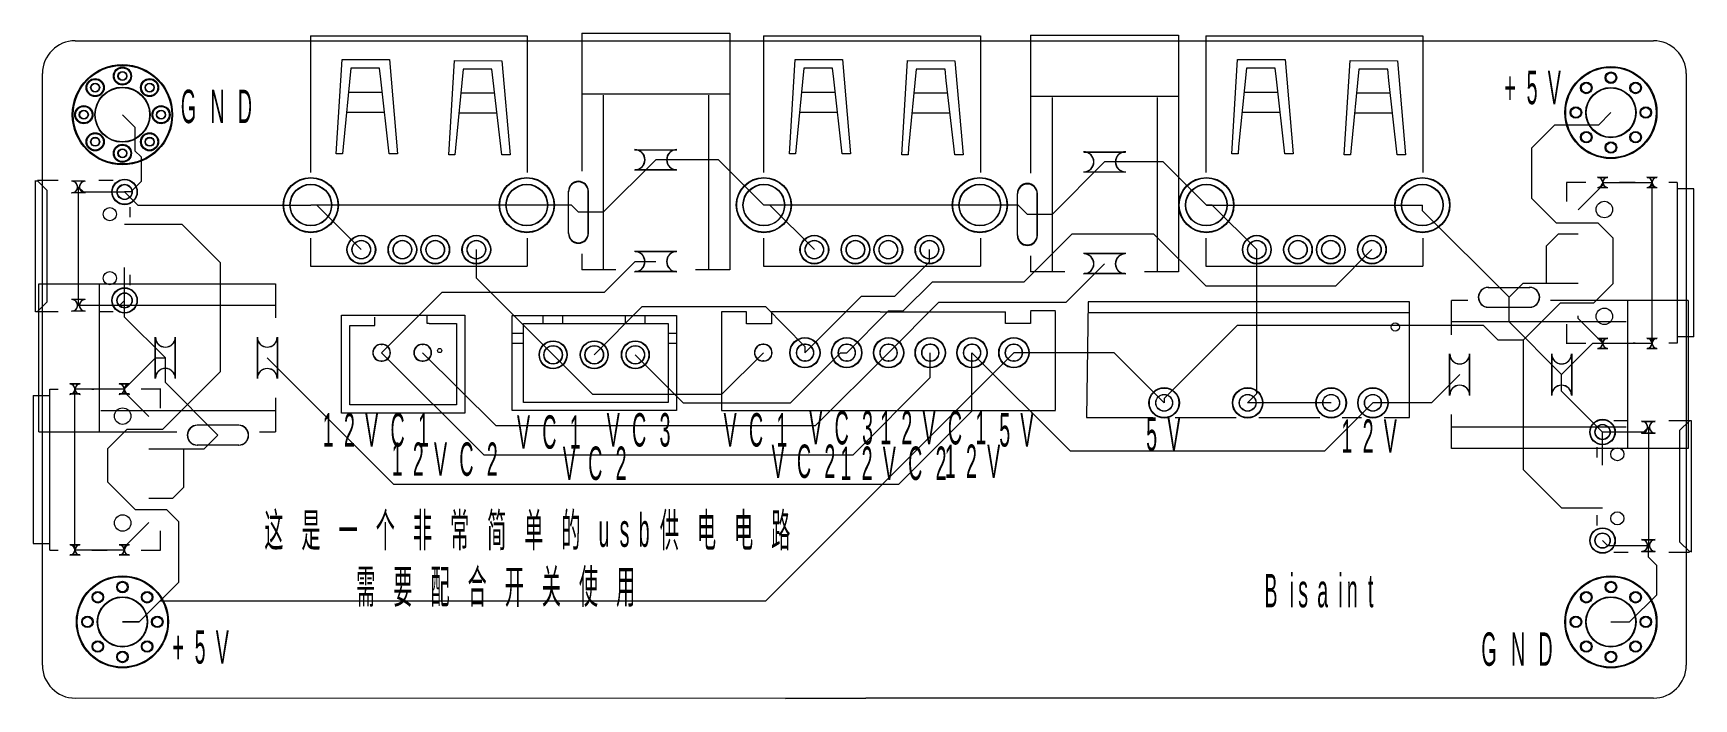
# Model space of a CAD drawing. Header units: millimetres. Extents: x -62 to 39, y 28 to 68.
import ezdxf

# ---------------------------------------------------------------- set-up
doc = ezdxf.new("R2010")
doc.units = ezdxf.units.MM
doc.header["$MEASUREMENT"] = 0
for name, color, linetype, lineweight, true_color in [('BoardOutLine', 6, 'Continuous', 5, 0xff00ff), ('BottomLayer', 5, 'Continuous', 5, 0x0000ff), ('BottomSolderMaskLayer', 7, 'Continuous', 5, 0xffa0ff), ('Multi-Layer', 7, 'Continuous', 5, 0xa0a0a0), ('TopLayer', 1, 'Continuous', 5, 0xff0000), ('TopSilkLayer', 7, 'Continuous', 5, 0xa06000), ('TopSolderMaskLayer', 7, 'Continuous', 5, 0xffa0a0)]:
    doc.layers.add(name, color=color, linetype=linetype, lineweight=lineweight, true_color=true_color)
doc.layers.add('Document', color=7, linetype='Continuous', lineweight=5)

msp = doc.modelspace()

# ---------------------------------------------------------------- linework, layer by layer
at = {"layer": 'BoardOutLine', "color": 6, "linetype": 'Continuous', "lineweight": 5, "true_color": 0xff00ff}
for p, q in [((-59, 68), (37, 68)), ((-61, 30), (-61, 66)), ((39, 66), (39, 30)), ((-59.14, 28.01), (-15.75, 28)), ((-15.75, 28), (-15.79, 27.96)), ((-15.75, 28), (-10.9, 28)), ((37, 28), (-10.9, 28))]:
    msp.add_line(p, q, dxfattribs=at)
for centre, start, end in [((-59, 66), 90, 180), ((37, 66), 0, 90), ((-59, 30), 180, 270), ((37, 30), 270, 0)]:
    msp.add_arc(centre, 2, start, end, dxfattribs=at)
at = {"layer": 'BottomLayer', "color": 5, "linetype": 'Continuous', "lineweight": 5, "true_color": 0x0000ff}
for p, q in [((-34.6, 53.56), (-34.6, 55.29)), ((12.88, 46.54), (12.88, 55.29)), ((-29.93, 48.89), (-34.6, 53.56)), ((28.22, 50.89), (28.22, 52.39)), ((31.42, 47.69), (28.22, 50.89)), ((-53.52, 47.2), (-53.52, 48.71)), ((-24.93, 48.89), (-22.01, 45.97)), ((-1.9, 49.02), (-17.02, 33.91)), ((-15.49, 45.97), (-12.45, 49.02)), ((-12.45, 49.02), (-12.07, 49.02)), ((-50.32, 44), (-53.52, 47.2)), ((12.32, 45.97), (12.88, 46.54)), ((-22.01, 45.97), (-15.49, 45.97)), ((-53.85, 33.91), (-55.12, 32.64)), ((-17.02, 33.91), (-53.85, 33.91)), ((-55.12, 32.64), (-56.13, 32.64))]:
    msp.add_line(p, q, dxfattribs=at)
at = {"layer": 'BottomSolderMaskLayer', "color": 6, "linetype": 'Continuous', "lineweight": 5, "true_color": 0xff00ff}
for p, q in [((-24.97, 61.37), (-22.4, 61.37)), ((2.34, 61.25), (4.9, 61.25)), ((-24.97, 60.14), (-22.4, 60.14)), ((2.34, 60.02), (4.9, 60.02)), ((33.61, 59.69), (34.24, 59.69)), ((36.61, 59.69), (37.24, 59.69)), ((-58.39, 59.46), (-59.22, 59.46)), ((-58.39, 58.74), (-59.22, 58.74)), ((-28.99, 56.28), (-28.99, 58.84)), ((-27.78, 56.28), (-27.78, 58.84)), ((-1.69, 56.15), (-1.69, 58.71)), ((-0.47, 56.15), (-0.47, 58.71)), ((33.61, 59.06), (34.24, 59.06)), ((36.61, 59.06), (37.24, 59.06)), ((-22.4, 55.17), (-24.97, 55.17)), ((4.9, 55.05), (2.34, 55.05)), ((-22.4, 53.94), (-24.97, 53.94)), ((4.9, 53.82), (2.34, 53.82)), ((26.96, 52.99), (29.48, 52.99)), ((-58.39, 52.26), (-59.22, 52.26)), ((-58.39, 51.54), (-59.22, 51.54)), ((26.96, 51.78), (29.48, 51.78)), ((-54.13, 47.44), (-54.13, 49.97)), ((-52.9, 47.44), (-52.9, 49.97)), ((-47.93, 49.97), (-47.93, 47.44)), ((-46.7, 49.97), (-46.7, 47.44)), ((-40.39, 49.54), (-40.34, 49.54)), ((-37.89, 49.54), (-37.84, 49.54)), ((-17.12, 49.54), (-17.17, 49.54)), ((-14.58, 49.54), (-14.63, 49.54)), ((-12.04, 49.54), (-12.09, 49.54)), ((-9.5, 49.54), (-9.55, 49.54)), ((-6.96, 49.54), (-7.01, 49.54)), ((-4.42, 49.54), (-4.47, 49.54)), ((-1.88, 49.54), (-1.93, 49.54)), ((33.61, 49.9), (34.24, 49.9)), ((36.61, 49.9), (37.24, 49.9)), ((-40.39, 48.51), (-40.34, 48.51)), ((-37.89, 48.51), (-37.84, 48.51)), ((-17.12, 48.51), (-17.17, 48.51)), ((-14.58, 48.51), (-14.63, 48.51)), ((-12.04, 48.51), (-12.09, 48.51)), ((-9.5, 48.51), (-9.55, 48.51)), ((-6.96, 48.51), (-7.01, 48.51)), ((-4.42, 48.51), (-4.47, 48.51)), ((-1.88, 48.51), (-1.93, 48.51)), ((24.61, 46.42), (24.61, 48.95)), ((25.84, 46.42), (25.84, 48.95)), ((30.81, 48.95), (30.81, 46.42)), ((32.04, 48.95), (32.04, 46.42)), ((33.61, 49.27), (34.24, 49.27)), ((36.61, 49.27), (37.24, 49.27)), ((-58.7, 47.12), (-59.33, 47.12)), ((-58.7, 46.49), (-59.33, 46.49)), ((-55.7, 47.12), (-56.33, 47.12)), ((-55.7, 46.49), (-56.33, 46.49)), ((-49.06, 44.61), (-51.58, 44.61)), ((36.29, 44.86), (37.12, 44.86)), ((36.29, 44.13), (37.12, 44.13)), ((-49.06, 43.4), (-51.58, 43.4)), ((36.29, 37.66), (37.12, 37.66)), ((-58.7, 37.33), (-59.33, 37.33)), ((-58.7, 36.7), (-59.33, 36.7)), ((-55.7, 37.33), (-56.33, 37.33)), ((-55.7, 36.7), (-56.33, 36.7)), ((36.29, 36.93), (37.12, 36.93))]:
    msp.add_line(p, q, dxfattribs=at)
for centre, radius in [((-56.13, 63.5), 3.05), ((-57.79, 65.15), 0.551), ((-56.13, 65.85), 0.551), ((-56.13, 65.85), 0.275), ((-54.48, 65.15), 0.551), ((34.42, 63.63), 2.8), ((34.42, 65.75), 0.351), ((34.42, 65.75), 0.351), ((-57.79, 65.15), 0.275), ((-56.13, 63.5), 1.68), ((-54.48, 65.15), 0.275), ((32.92, 65.13), 0.351), ((32.92, 65.13), 0.351), ((34.42, 63.63), 1.53), ((35.92, 65.13), 0.351), ((35.92, 65.13), 0.351), ((-58.48, 63.5), 0.551), ((-58.48, 63.5), 0.275), ((-53.78, 63.5), 0.551), ((-53.78, 63.5), 0.275), ((32.29, 63.63), 0.351), ((32.29, 63.63), 0.351), ((36.54, 63.63), 0.351), ((36.54, 63.63), 0.351), ((-57.79, 61.85), 0.551), ((-57.79, 61.85), 0.275), ((-56.13, 61.15), 0.551), ((-54.48, 61.85), 0.551), ((-54.48, 61.85), 0.275), ((32.92, 62.13), 0.351), ((32.92, 62.13), 0.351), ((34.42, 61.5), 0.351), ((34.42, 61.5), 0.351), ((35.92, 62.13), 0.351), ((35.92, 62.13), 0.351), ((-56.13, 61.15), 0.275), ((-44.67, 58), 1.68), ((-31.53, 58), 1.68), ((-17.11, 58), 1.68), ((-3.97, 58), 1.68), ((9.81, 58), 1.68), ((22.95, 58), 1.68), ((-56, 58.8), 0.775), ((-56, 58.8), 0.465), ((-44.67, 58), 1.27), ((-31.53, 58), 1.27), ((-17.11, 58), 1.27), ((-3.97, 58), 1.27), ((9.81, 58), 1.27), ((22.95, 58), 1.27), ((-41.6, 55.29), 0.875), ((-41.6, 55.29), 0.566), ((-39.1, 55.29), 0.875), ((-39.1, 55.29), 0.566), ((-37.1, 55.29), 0.875), ((-37.1, 55.29), 0.566), ((-34.6, 55.29), 0.875), ((-34.6, 55.29), 0.566), ((-14.04, 55.29), 0.875), ((-14.04, 55.29), 0.566), ((-11.54, 55.29), 0.875), ((-11.54, 55.29), 0.566), ((-9.54, 55.29), 0.875), ((-9.54, 55.29), 0.566), ((-7.04, 55.29), 0.875), ((-7.04, 55.29), 0.566), ((12.88, 55.29), 0.875), ((12.88, 55.29), 0.566), ((15.38, 55.29), 0.875), ((15.38, 55.29), 0.566), ((17.38, 55.29), 0.875), ((17.38, 55.29), 0.566), ((19.88, 55.29), 0.875), ((19.88, 55.29), 0.566), ((-56, 52.2), 0.775), ((-56, 52.2), 0.465), ((-29.93, 48.89), 0.85), ((-27.43, 48.89), 0.85), ((-24.93, 48.89), 0.85), ((-14.61, 49.02), 0.925), ((-12.07, 49.02), 0.925), ((-9.52, 49.02), 0.925), ((-6.99, 49.02), 0.925), ((-4.45, 49.02), 0.925), ((-1.9, 49.02), 0.925), ((-29.93, 48.89), 0.567), ((-27.43, 48.89), 0.567), ((-24.93, 48.89), 0.567), ((7.24, 45.97), 0.925), ((7.24, 45.97), 0.514), ((12.32, 45.97), 0.925), ((12.32, 45.97), 0.514), ((17.4, 45.97), 0.925), ((17.4, 45.97), 0.514), ((19.94, 45.97), 0.925), ((19.94, 45.97), 0.514), ((33.91, 44.19), 0.775), ((33.91, 44.19), 0.465), ((33.91, 37.59), 0.775), ((33.91, 37.59), 0.465), ((-56.13, 32.64), 2.8), ((34.42, 32.64), 2.8), ((-57.63, 34.14), 0.351), ((-57.63, 34.14), 0.351), ((-56.13, 34.76), 0.351), ((-56.13, 34.76), 0.351), ((-54.63, 34.14), 0.351), ((-54.63, 34.14), 0.351), ((32.92, 34.14), 0.351), ((32.92, 34.14), 0.351), ((34.42, 34.76), 0.351), ((34.42, 34.76), 0.351), ((35.92, 34.14), 0.351), ((35.92, 34.14), 0.351), ((-56.13, 32.64), 1.53), ((34.42, 32.64), 1.53), ((-58.26, 32.64), 0.351), ((-58.26, 32.64), 0.351), ((-54.01, 32.64), 0.351), ((-54.01, 32.64), 0.351), ((32.29, 32.64), 0.351), ((32.29, 32.64), 0.351), ((36.54, 32.64), 0.351), ((36.54, 32.64), 0.351), ((-57.63, 31.14), 0.351), ((-57.63, 31.14), 0.351), ((-54.63, 31.14), 0.351), ((-54.63, 31.14), 0.351), ((32.92, 31.14), 0.351), ((32.92, 31.14), 0.351), ((35.92, 31.14), 0.351), ((35.92, 31.14), 0.351), ((-56.13, 30.51), 0.351), ((-56.13, 30.51), 0.351), ((34.42, 30.51), 0.351), ((34.42, 30.51), 0.351)]:
    msp.add_circle(centre, radius, dxfattribs=at)
for centre, radius, start, end in [((-24.97, 60.76), 0.615, 270, 90), ((-22.4, 60.76), 0.615, 90, 270), ((2.34, 60.63), 0.615, 270, 90), ((4.9, 60.63), 0.615, 90, 270), ((33.61, 59.38), 0.315, 270, 90), ((34.24, 59.38), 0.315, 90, 270), ((36.61, 59.38), 0.315, 270, 90), ((37.24, 59.38), 0.315, 90, 270), ((-59.22, 59.1), 0.364, 270, 90), ((-58.39, 59.1), 0.364, 90, 270), ((-28.39, 58.84), 0.607, 0, 180), ((-1.08, 58.71), 0.607, 0, 180), ((-28.39, 56.28), 0.607, 180, 0), ((-1.08, 56.15), 0.607, 180, 0), ((-24.97, 54.56), 0.615, 270, 90), ((-22.4, 54.56), 0.615, 90, 270), ((2.34, 54.43), 0.615, 270, 90), ((4.9, 54.43), 0.615, 90, 270), ((26.96, 52.39), 0.607, 90, 270), ((29.48, 52.39), 0.607, 270, 90), ((-59.22, 51.9), 0.364, 270, 90), ((-58.39, 51.9), 0.364, 90, 270), ((-53.52, 49.97), 0.615, 180, 0), ((-47.32, 49.97), 0.615, 180, 0), ((-40.39, 49.02), 0.516, 90, 270), ((-40.34, 49.02), 0.516, 270, 90), ((-37.89, 49.02), 0.516, 90, 270), ((-37.84, 49.02), 0.516, 270, 90), ((-17.17, 49.02), 0.514, 90, 270), ((-17.12, 49.02), 0.514, 270, 90), ((-14.63, 49.02), 0.514, 90, 270), ((-14.58, 49.02), 0.514, 270, 90), ((-12.09, 49.02), 0.514, 90, 270), ((-12.04, 49.02), 0.514, 270, 90), ((-9.55, 49.02), 0.514, 90, 270), ((-9.5, 49.02), 0.514, 270, 90), ((-7.01, 49.02), 0.514, 90, 270), ((-6.96, 49.02), 0.514, 270, 90), ((-4.47, 49.02), 0.514, 90, 270), ((-4.42, 49.02), 0.514, 270, 90), ((-1.93, 49.02), 0.514, 90, 270), ((-1.88, 49.02), 0.514, 270, 90), ((33.61, 49.59), 0.315, 270, 90), ((34.24, 49.59), 0.315, 90, 270), ((36.61, 49.59), 0.315, 270, 90), ((37.24, 49.59), 0.315, 90, 270), ((25.22, 48.95), 0.615, 180, 0), ((31.42, 48.95), 0.615, 180, 0), ((-53.52, 47.44), 0.615, 0, 180), ((-47.32, 47.44), 0.615, 0, 180), ((-59.33, 46.8), 0.315, 270, 90), ((-58.7, 46.8), 0.315, 90, 270), ((-56.33, 46.8), 0.315, 270, 90), ((-55.7, 46.8), 0.315, 90, 270), ((25.22, 46.42), 0.615, 0, 180), ((31.42, 46.42), 0.615, 0, 180), ((-51.58, 44), 0.607, 90, 270), ((-49.06, 44), 0.607, 270, 90), ((36.29, 44.49), 0.364, 270, 90), ((37.12, 44.49), 0.364, 90, 270), ((36.29, 37.29), 0.364, 270, 90), ((37.12, 37.29), 0.364, 90, 270), ((-59.33, 37.01), 0.315, 270, 90), ((-58.7, 37.01), 0.315, 90, 270), ((-56.33, 37.01), 0.315, 270, 90), ((-55.7, 37.01), 0.315, 90, 270)]:
    msp.add_arc(centre, radius, start, end, dxfattribs=at)
at = {"layer": 'Document', "color": 7, "linetype": 'Continuous', "lineweight": 5}
for centre, radius in [((21.3, 50.58), 0.25), ((-36.83, 49.15), 0.127)]:
    msp.add_circle(centre, radius, dxfattribs=at)
at = {"layer": 'Multi-Layer', "color": 253, "linetype": 'Continuous', "lineweight": 5, "true_color": 0xa0a0a0}
for p, q in [((-24.93, 61.36), (-22.43, 61.36)), ((2.37, 61.23), (4.87, 61.23)), ((-24.93, 60.16), (-22.43, 60.16)), ((2.37, 60.03), (4.87, 60.03)), ((33.62, 59.68), (34.22, 59.68)), ((36.62, 59.68), (37.22, 59.68)), ((-58.4, 59.45), (-59.2, 59.45)), ((-58.4, 58.75), (-59.2, 58.75)), ((-28.99, 56.31), (-28.99, 58.81)), ((-27.79, 56.31), (-27.79, 58.81)), ((-1.68, 56.18), (-1.68, 58.68)), ((-0.48, 56.18), (-0.48, 58.68)), ((33.62, 59.08), (34.22, 59.08)), ((36.62, 59.08), (37.22, 59.08)), ((-22.43, 55.16), (-24.94, 55.16)), ((4.87, 55.03), (2.37, 55.03)), ((-22.43, 53.96), (-24.94, 53.96)), ((4.87, 53.83), (2.37, 53.83)), ((26.97, 52.99), (29.47, 52.99)), ((-58.4, 52.25), (-59.2, 52.25)), ((-58.4, 51.55), (-59.2, 51.55)), ((26.97, 51.79), (29.47, 51.79)), ((-54.12, 47.46), (-54.12, 49.96)), ((-52.92, 47.46), (-52.92, 49.96)), ((-47.92, 49.96), (-47.92, 47.45)), ((-46.72, 49.96), (-46.72, 47.45)), ((-40.39, 49.52), (-40.34, 49.52)), ((-37.89, 49.52), (-37.84, 49.52)), ((-17.12, 49.52), (-17.17, 49.52)), ((-14.58, 49.52), (-14.63, 49.52)), ((-12.04, 49.52), (-12.09, 49.52)), ((-9.5, 49.52), (-9.55, 49.52)), ((-6.96, 49.52), (-7.01, 49.52)), ((-4.42, 49.52), (-4.47, 49.52)), ((-1.88, 49.52), (-1.93, 49.52)), ((33.62, 49.89), (34.22, 49.89)), ((36.62, 49.89), (37.22, 49.89)), ((-40.39, 48.52), (-40.34, 48.52)), ((-37.89, 48.52), (-37.84, 48.52)), ((-17.12, 48.52), (-17.17, 48.52)), ((-14.58, 48.52), (-14.63, 48.52)), ((-12.04, 48.52), (-12.09, 48.52)), ((-9.5, 48.52), (-9.55, 48.52)), ((-6.96, 48.52), (-7.01, 48.52)), ((-4.42, 48.52), (-4.47, 48.52)), ((-1.88, 48.52), (-1.93, 48.52)), ((24.62, 46.44), (24.62, 48.94)), ((25.82, 46.44), (25.82, 48.94)), ((30.82, 48.94), (30.82, 46.44)), ((32.02, 48.94), (32.02, 46.44)), ((33.62, 49.29), (34.22, 49.29)), ((36.62, 49.29), (37.22, 49.29)), ((-58.72, 47.11), (-59.32, 47.11)), ((-58.72, 46.51), (-59.32, 46.51)), ((-55.72, 47.11), (-56.32, 47.11)), ((-55.72, 46.51), (-56.32, 46.51)), ((-49.07, 44.6), (-51.57, 44.6)), ((36.31, 44.84), (37.11, 44.84)), ((36.31, 44.14), (37.11, 44.14)), ((-49.07, 43.4), (-51.57, 43.4)), ((36.31, 37.64), (37.11, 37.64)), ((-58.72, 37.31), (-59.32, 37.31)), ((-58.72, 36.71), (-59.32, 36.71)), ((-55.72, 37.31), (-56.32, 37.31)), ((-55.72, 36.71), (-56.32, 36.71)), ((36.31, 36.94), (37.11, 36.94))]:
    msp.add_line(p, q, dxfattribs=at)
for centre, radius in [((-56.13, 63.5), 3), ((-56.13, 65.85), 0.5), ((-56.13, 65.85), 0.25), ((34.42, 63.63), 2.75), ((34.42, 65.75), 0.3), ((34.42, 65.75), 0.3), ((-57.79, 65.15), 0.5), ((-57.79, 65.15), 0.25), ((-56.13, 63.5), 1.65), ((-54.48, 65.15), 0.5), ((-54.48, 65.15), 0.25), ((32.92, 65.13), 0.3), ((32.92, 65.13), 0.3), ((34.42, 63.63), 1.5), ((35.92, 65.13), 0.3), ((35.92, 65.13), 0.3), ((-58.48, 63.5), 0.5), ((-58.48, 63.5), 0.25), ((-53.78, 63.5), 0.5), ((-53.78, 63.5), 0.25), ((32.29, 63.63), 0.3), ((32.29, 63.63), 0.3), ((36.54, 63.63), 0.3), ((36.54, 63.63), 0.3), ((-57.79, 61.85), 0.5), ((-57.79, 61.85), 0.25), ((-56.13, 61.15), 0.5), ((-54.48, 61.85), 0.5), ((-54.48, 61.85), 0.25), ((32.92, 62.13), 0.3), ((32.92, 62.13), 0.3), ((34.42, 61.5), 0.3), ((34.42, 61.5), 0.3), ((35.92, 62.13), 0.3), ((35.92, 62.13), 0.3), ((-56.13, 61.15), 0.25), ((-44.67, 58), 1.65), ((-31.53, 58), 1.65), ((-17.11, 58), 1.65), ((-3.97, 58), 1.65), ((9.81, 58), 1.65), ((22.95, 58), 1.65), ((-56, 58.8), 0.75), ((-56, 58.8), 0.45), ((-44.67, 58), 1.25), ((-31.53, 58), 1.25), ((-17.11, 58), 1.25), ((-3.97, 58), 1.25), ((9.81, 58), 1.25), ((22.95, 58), 1.25), ((-56.9, 57.45), 0.4), ((34.02, 57.73), 0.5), ((-41.6, 55.29), 0.85), ((-41.6, 55.29), 0.55), ((-39.1, 55.29), 0.85), ((-39.1, 55.29), 0.55), ((-37.1, 55.29), 0.85), ((-37.1, 55.29), 0.55), ((-34.6, 55.29), 0.85), ((-34.6, 55.29), 0.55), ((-14.04, 55.29), 0.85), ((-14.04, 55.29), 0.55), ((-11.54, 55.29), 0.85), ((-11.54, 55.29), 0.55), ((-9.54, 55.29), 0.85), ((-9.54, 55.29), 0.55), ((-7.04, 55.29), 0.85), ((-7.04, 55.29), 0.55), ((12.88, 55.29), 0.85), ((12.88, 55.29), 0.55), ((15.38, 55.29), 0.85), ((15.38, 55.29), 0.55), ((17.38, 55.29), 0.85), ((17.38, 55.29), 0.55), ((19.88, 55.29), 0.85), ((19.88, 55.29), 0.55), ((-56.9, 53.55), 0.4), ((-56, 52.2), 0.75), ((-56, 52.2), 0.45), ((34.02, 51.23), 0.5), ((-29.93, 48.89), 0.825), ((-27.43, 48.89), 0.825), ((-24.93, 48.89), 0.825), ((-14.61, 49.02), 0.9), ((-12.07, 49.02), 0.9), ((-9.52, 49.02), 0.9), ((-6.99, 49.02), 0.9), ((-4.45, 49.02), 0.9), ((-1.9, 49.02), 0.9), ((-29.93, 48.89), 0.55), ((-27.43, 48.89), 0.55), ((-24.93, 48.89), 0.55), ((7.24, 45.97), 0.9), ((7.24, 45.97), 0.5), ((12.32, 45.97), 0.9), ((12.32, 45.97), 0.5), ((17.4, 45.97), 0.9), ((17.4, 45.97), 0.5), ((19.94, 45.97), 0.9), ((19.94, 45.97), 0.5), ((-56.12, 45.16), 0.5), ((33.91, 44.19), 0.75), ((33.91, 44.19), 0.45), ((34.81, 42.84), 0.4), ((-56.12, 38.66), 0.5), ((34.81, 38.94), 0.4), ((33.91, 37.59), 0.75), ((33.91, 37.59), 0.45), ((-56.13, 32.64), 2.75), ((34.42, 32.64), 2.75), ((-57.63, 34.14), 0.3), ((-57.63, 34.14), 0.3), ((-56.13, 34.76), 0.3), ((-56.13, 34.76), 0.3), ((-54.63, 34.14), 0.3), ((-54.63, 34.14), 0.3), ((32.92, 34.14), 0.3), ((32.92, 34.14), 0.3), ((34.42, 34.76), 0.3), ((34.42, 34.76), 0.3), ((35.92, 34.14), 0.3), ((35.92, 34.14), 0.3), ((-56.13, 32.64), 1.5), ((34.42, 32.64), 1.5), ((-58.26, 32.64), 0.3), ((-58.26, 32.64), 0.3), ((-54.01, 32.64), 0.3), ((-54.01, 32.64), 0.3), ((32.29, 32.64), 0.3), ((32.29, 32.64), 0.3), ((36.54, 32.64), 0.3), ((36.54, 32.64), 0.3), ((-57.63, 31.14), 0.3), ((-57.63, 31.14), 0.3), ((-54.63, 31.14), 0.3), ((-54.63, 31.14), 0.3), ((32.92, 31.14), 0.3), ((32.92, 31.14), 0.3), ((35.92, 31.14), 0.3), ((35.92, 31.14), 0.3), ((-56.13, 30.51), 0.3), ((-56.13, 30.51), 0.3), ((34.42, 30.51), 0.3), ((34.42, 30.51), 0.3)]:
    msp.add_circle(centre, radius, dxfattribs=at)
for centre, radius, start, end in [((-24.93, 60.76), 0.6, 270, 90), ((-22.43, 60.76), 0.6, 90, 270), ((2.37, 60.63), 0.6, 270, 90), ((4.87, 60.63), 0.6, 90, 270), ((33.62, 59.38), 0.3, 270, 90), ((34.22, 59.38), 0.3, 90, 270), ((36.62, 59.38), 0.3, 270, 90), ((37.22, 59.38), 0.3, 90, 270), ((-59.2, 59.1), 0.35, 270, 90), ((-58.4, 59.1), 0.35, 90, 270), ((-28.39, 58.81), 0.6, 0, 180), ((-1.08, 58.68), 0.6, 0, 180), ((-28.39, 56.31), 0.6, 180, 0), ((-1.08, 56.18), 0.6, 180, 0), ((-24.94, 54.56), 0.6, 270, 90), ((-22.43, 54.56), 0.6, 90, 270), ((2.37, 54.43), 0.6, 270, 90), ((4.87, 54.43), 0.6, 90, 270), ((26.97, 52.39), 0.6, 90, 270), ((29.47, 52.39), 0.6, 270, 90), ((-59.2, 51.9), 0.35, 270, 90), ((-58.4, 51.9), 0.35, 90, 270), ((-53.52, 49.96), 0.6, 180, 0), ((-47.32, 49.96), 0.6, 180, 0), ((-40.39, 49.02), 0.5, 90, 270), ((-40.34, 49.02), 0.5, 270, 90), ((-37.89, 49.02), 0.5, 90, 270), ((-37.84, 49.02), 0.5, 270, 90), ((-17.17, 49.02), 0.5, 90, 270), ((-17.12, 49.02), 0.5, 270, 90), ((-14.63, 49.02), 0.5, 90, 270), ((-14.58, 49.02), 0.5, 270, 90), ((-12.09, 49.02), 0.5, 90, 270), ((-12.04, 49.02), 0.5, 270, 90), ((-9.55, 49.02), 0.5, 90, 270), ((-9.5, 49.02), 0.5, 270, 90), ((-7.01, 49.02), 0.5, 90, 270), ((-6.96, 49.02), 0.5, 270, 90), ((-4.47, 49.02), 0.5, 90, 270), ((-4.42, 49.02), 0.5, 270, 90), ((-1.93, 49.02), 0.5, 90, 270), ((-1.88, 49.02), 0.5, 270, 90), ((33.62, 49.59), 0.3, 270, 90), ((34.22, 49.59), 0.3, 90, 270), ((36.62, 49.59), 0.3, 270, 90), ((37.22, 49.59), 0.3, 90, 270), ((25.22, 48.94), 0.6, 180, 0), ((31.42, 48.94), 0.6, 180, 0), ((-53.52, 47.46), 0.6, 0, 180), ((-47.32, 47.45), 0.6, 0, 180), ((-59.32, 46.8), 0.3, 270, 90), ((-58.72, 46.8), 0.3, 90, 270), ((-56.32, 46.8), 0.3, 270, 90), ((-55.72, 46.8), 0.3, 90, 270), ((25.22, 46.44), 0.6, 0, 180), ((31.42, 46.44), 0.6, 0, 180), ((-51.57, 44), 0.6, 90, 270), ((-49.07, 44), 0.6, 270, 90), ((36.31, 44.49), 0.35, 270, 90), ((37.11, 44.49), 0.35, 90, 270), ((36.31, 37.29), 0.35, 270, 90), ((37.11, 37.29), 0.35, 90, 270), ((-59.32, 37.01), 0.3, 270, 90), ((-58.72, 37.01), 0.3, 90, 270), ((-56.32, 37.01), 0.3, 270, 90), ((-55.72, 37.01), 0.3, 90, 270)]:
    msp.add_arc(centre, radius, start, end, dxfattribs=at)
at = {"layer": 'TopLayer', "color": 1, "linetype": 'Continuous', "lineweight": 5, "true_color": 0xff0000}
for p, q in [((-56.13, 63.5), (-55.37, 62.74)), ((-55.37, 62.74), (-55.37, 61.31)), ((30.99, 62.86), (29.59, 61.47)), ((33.66, 62.86), (30.99, 62.86)), ((34.42, 63.63), (33.66, 62.86)), ((-55.37, 61.31), (-54.99, 60.93)), ((-54.99, 60.93), (-54.99, 59.44)), ((-23.68, 60.76), (-26.88, 57.56)), ((-19.87, 60.76), (-23.68, 60.76)), ((-17.11, 58), (-19.87, 60.76)), ((3.62, 60.63), (0.42, 57.43)), ((7.18, 60.63), (3.62, 60.63)), ((9.81, 58), (7.18, 60.63)), ((29.59, 61.47), (29.59, 58.42)), ((-58.8, 51.9), (-58.8, 59.1)), ((-58.8, 59.1), (-58.5, 58.8)), ((-58.5, 58.8), (-56, 58.8)), ((-55.63, 58.8), (-56, 58.8)), ((-56, 58.8), (-55.2, 58)), ((-54.99, 59.44), (-55.63, 58.8)), ((32.42, 57.71), (33.92, 59.21)), ((33.92, 59.21), (33.92, 59.38)), ((33.92, 59.38), (36.92, 59.38)), ((36.92, 49.59), (36.92, 59.38)), ((-55.2, 58), (-44.67, 58)), ((-31.53, 58), (-44.67, 58)), ((-44.31, 58), (-44.67, 58)), ((-41.6, 55.29), (-44.31, 58)), ((-28.82, 58), (-31.53, 58)), ((-28.39, 57.56), (-28.82, 58)), ((-3.97, 58), (-17.11, 58)), ((-16.75, 58), (-17.11, 58)), ((-14.04, 55.29), (-16.75, 58)), ((-1.65, 58), (-3.97, 58)), ((-1.08, 57.43), (-1.65, 58)), ((9.81, 58), (22.95, 58)), ((10.17, 58), (9.81, 58)), ((12.88, 55.29), (10.17, 58)), ((22.95, 57.66), (22.95, 58)), ((28.22, 52.39), (22.95, 57.66)), ((29.59, 58.42), (31.08, 56.93)), ((-52.49, 56.81), (-56.01, 56.81)), ((-50.17, 54.48), (-52.49, 56.81)), ((-26.88, 57.56), (-28.39, 57.56)), ((0.42, 57.43), (-1.08, 57.43)), ((31.08, 56.93), (32.42, 56.93)), ((32.42, 56.93), (33.62, 56.93)), ((33.62, 56.93), (34.54, 56.01)), ((-1.27, 53.34), (1.65, 56.26)), ((1.65, 56.26), (6.6, 56.26)), ((6.6, 56.26), (9.78, 53.09)), ((31.21, 56.23), (30.48, 55.5)), ((32.42, 56.23), (31.21, 56.23)), ((34.54, 56.01), (34.54, 53.21)), ((-26.8, 52.7), (-24.94, 54.56)), ((-24.94, 54.56), (-23.69, 54.56)), ((-9.14, 52.45), (-7.04, 54.55)), ((-7.04, 54.55), (-7.04, 55.29)), ((17.68, 53.09), (19.88, 55.29)), ((30.48, 55.5), (30.48, 53.22)), ((-56, 52.2), (-56.01, 54.21)), ((-50.17, 47.88), (-50.17, 54.48)), ((3.62, 54.43), (1.26, 52.07)), ((-40.37, 49.02), (-36.68, 52.7)), ((-36.68, 52.7), (-26.8, 52.7)), ((-8.64, 51.56), (-6.86, 53.34)), ((-6.86, 53.34), (-1.27, 53.34)), ((9.78, 53.09), (17.68, 53.09)), ((29.06, 53.22), (28.22, 52.39)), ((32.42, 53.22), (29.06, 53.22)), ((34.54, 53.21), (33.36, 52.03)), ((-56.3, 51.9), (-58.8, 51.9)), ((-56, 52.2), (-56.3, 51.9)), ((-56, 51.19), (-56, 52.2)), ((-27.43, 48.89), (-24.51, 51.82)), ((-24.51, 51.82), (-17.02, 51.82)), ((-17.02, 51.82), (-14.61, 49.4)), ((-14.61, 49.02), (-11.18, 52.45)), ((-12.07, 49.02), (-9.52, 51.56)), ((-11.18, 52.45), (-9.14, 52.45)), ((-6.48, 52.07), (-9.52, 49.02)), ((-9.52, 51.56), (-8.64, 51.56)), ((1.26, 52.07), (-6.48, 52.07)), ((31.33, 52.03), (29.08, 49.78)), ((32.42, 52.03), (31.33, 52.03)), ((33.36, 52.03), (32.42, 52.03)), ((-53.52, 48.71), (-56, 51.19)), ((11.68, 50.67), (7.24, 46.23)), ((26.67, 50.67), (11.68, 50.67)), ((27.56, 49.78), (26.67, 50.67)), ((32.42, 51.09), (32.42, 51.26)), ((33.92, 49.59), (32.42, 51.09)), ((29.08, 49.78), (27.56, 49.78)), ((29.08, 49.78), (29.08, 41.91)), ((31.42, 47.69), (33.32, 49.59)), ((33.32, 49.59), (33.92, 49.59)), ((33.92, 49.59), (36.92, 49.59)), ((-56.02, 46.8), (-54.12, 48.71)), ((-54.12, 48.71), (-53.52, 48.71)), ((-47.32, 48.7), (-39.64, 41.02)), ((-40.37, 49.02), (-34.14, 42.8)), ((-37.87, 49.02), (-33.42, 44.58)), ((-27.52, 46.48), (-29.93, 48.89)), ((-17.14, 49.02), (-19.69, 46.48)), ((-14.61, 49.4), (-14.61, 49.02)), ((-13.97, 44.58), (-9.52, 49.02)), ((-6.99, 47.5), (-6.99, 49.02)), ((-4.45, 45.47), (-4.45, 49.02)), ((-4.45, 49.02), (1.52, 43.05)), ((4.19, 49.02), (-1.9, 49.02)), ((7.24, 45.97), (4.19, 49.02)), ((-53.68, 44.36), (-50.17, 47.88)), ((-11.68, 42.8), (-6.99, 47.5)), ((25.22, 47.69), (23.51, 45.97)), ((31.42, 46.68), (31.42, 47.69)), ((-56.02, 46.8), (-59.02, 46.8)), ((-59.02, 37.01), (-59.02, 46.8)), ((-56.02, 46.64), (-56.02, 46.8)), ((-54.52, 45.14), (-56.02, 46.64)), ((-19.69, 46.48), (-27.52, 46.48)), ((33.91, 44.19), (31.42, 46.68)), ((-8.89, 41.02), (-4.45, 45.47)), ((7.24, 46.23), (7.24, 45.97)), ((17.4, 45.97), (12.32, 45.97)), ((17.02, 43.05), (19.94, 45.97)), ((23.51, 45.97), (19.94, 45.97)), ((-33.42, 44.58), (-13.97, 44.58)), ((36.71, 44.49), (36.41, 44.19)), ((36.71, 44.49), (36.71, 37.29)), ((-57.02, 43.18), (-55.84, 44.36)), ((-55.84, 44.36), (-54.52, 44.36)), ((-54.52, 44.36), (-53.68, 44.36)), ((-51.15, 43.17), (-50.32, 44)), ((33.91, 42.18), (33.91, 44.19)), ((36.41, 44.19), (33.91, 44.19)), ((-57.02, 41.15), (-57.02, 43.18)), ((-54.52, 43.17), (-51.15, 43.17)), ((-52.39, 40.83), (-52.39, 43.17)), ((-34.14, 42.8), (-11.68, 42.8)), ((1.52, 43.05), (17.02, 43.05)), ((29.08, 41.91), (31.41, 39.58)), ((-55.34, 39.46), (-57.02, 41.15)), ((-53.06, 40.16), (-52.39, 40.83)), ((-39.64, 41.02), (-8.89, 41.02)), ((-54.52, 39.46), (-55.34, 39.46)), ((-54.52, 40.16), (-53.06, 40.16)), ((-53.43, 39.46), (-54.52, 39.46)), ((-52.71, 38.73), (-53.43, 39.46)), ((31.41, 39.58), (33.91, 39.58)), ((-54.52, 38.69), (-56.02, 37.19)), ((-52.71, 35.05), (-52.71, 38.73)), ((33.91, 37.59), (34.21, 37.29)), ((-56.02, 37.01), (-59.02, 37.01)), ((-56.02, 37.19), (-56.02, 37.01)), ((34.21, 37.29), (36.71, 37.29)), ((36.71, 36.57), (36.71, 37.29)), ((37.21, 36.07), (36.71, 36.57)), ((37.21, 34.29), (37.21, 36.07)), ((-55.12, 32.64), (-52.71, 35.05)), ((35.56, 32.64), (37.21, 34.29)), ((-56.13, 32.64), (-55.12, 32.64)), ((34.42, 32.64), (35.56, 32.64))]:
    msp.add_line(p, q, dxfattribs=at)
at = {"layer": 'TopSilkLayer', "color": 40, "linetype": 'Continuous', "lineweight": 5, "true_color": 0xffbc00}
for p, q in [((-44.7, 68.29), (-44.7, 59.99)), ((-44.7, 68.29), (-31.5, 68.29)), ((-31.5, 68.29), (-31.5, 59.99)), ((-28.18, 68.46), (-19.18, 68.46)), ((-28.18, 68.46), (-28.18, 60.07)), ((-19.18, 68.46), (-19.18, 54.06)), ((-17.14, 68.29), (-17.14, 59.99)), ((-17.14, 68.29), (-3.94, 68.29)), ((-3.94, 68.29), (-3.94, 59.99)), ((-0.88, 68.33), (8.12, 68.33)), ((-0.88, 68.33), (-0.88, 59.95)), ((8.12, 68.33), (8.12, 53.93)), ((9.78, 68.29), (9.78, 59.99)), ((9.78, 68.29), (22.98, 68.29)), ((22.98, 68.29), (22.98, 59.99)), ((-43.12, 61.12), (-42.77, 66.86)), ((-42.77, 66.86), (-39.89, 66.85)), ((-39.89, 66.85), (-39.39, 61.12)), ((-36.28, 61.05), (-35.93, 66.79)), ((-35.93, 66.79), (-33.05, 66.78)), ((-33.05, 66.78), (-32.55, 61.05)), ((-15.56, 61.12), (-15.21, 66.86)), ((-15.21, 66.86), (-12.33, 66.85)), ((-12.33, 66.85), (-11.83, 61.12)), ((-8.72, 61.05), (-8.37, 66.79)), ((-8.37, 66.79), (-5.49, 66.78)), ((-5.49, 66.78), (-4.99, 61.05)), ((11.36, 61.12), (11.71, 66.86)), ((11.71, 66.86), (14.6, 66.85)), ((14.6, 66.85), (15.09, 61.12)), ((18.2, 61.05), (18.55, 66.79)), ((18.55, 66.79), (21.44, 66.78)), ((21.44, 66.78), (21.93, 61.05)), ((-42.24, 66.33), (-42.71, 61.55)), ((-40.49, 66.34), (-42.24, 66.33)), ((-40.41, 65.66), (-40.49, 66.34)), ((-35.4, 66.26), (-35.87, 61.48)), ((-33.65, 66.27), (-35.4, 66.26)), ((-33.57, 65.59), (-33.65, 66.27)), ((-14.68, 66.33), (-15.15, 61.55)), ((-12.93, 66.34), (-14.68, 66.33)), ((-12.85, 65.66), (-12.93, 66.34)), ((-7.84, 66.26), (-8.31, 61.48)), ((-6.09, 66.27), (-7.84, 66.26)), ((-6.01, 65.59), (-6.09, 66.27)), ((12.25, 66.33), (11.77, 61.55)), ((14, 66.34), (12.25, 66.33)), ((14.07, 65.66), (14, 66.34)), ((19.09, 66.26), (18.61, 61.48)), ((20.84, 66.27), (19.09, 66.26)), ((20.91, 65.59), (20.84, 66.27)), ((-40.35, 64.85), (-42.38, 64.85)), ((-39.9, 61.12), (-40.41, 65.66)), ((-33.51, 64.8), (-35.54, 64.8)), ((-33.06, 61.05), (-33.57, 65.59)), ((-28.18, 64.76), (-19.18, 64.76)), ((-26.88, 64.68), (-26.88, 54.06)), ((-20.48, 64.68), (-20.48, 54.06)), ((-12.79, 64.85), (-14.82, 64.85)), ((-12.34, 61.12), (-12.85, 65.66)), ((-5.95, 64.8), (-7.98, 64.8)), ((-5.5, 61.05), (-6.01, 65.59)), ((14.13, 64.85), (12.1, 64.85)), ((14.58, 61.12), (14.07, 65.66)), ((20.97, 64.8), (18.94, 64.8)), ((21.42, 61.05), (20.91, 65.59)), ((-0.88, 64.63), (8.12, 64.63)), ((0.42, 64.55), (0.42, 53.93)), ((6.82, 64.55), (6.82, 53.93)), ((-40.21, 63.64), (-42.47, 63.64)), ((-33.37, 63.59), (-35.63, 63.59)), ((-12.65, 63.64), (-14.91, 63.64)), ((-5.81, 63.59), (-8.07, 63.59)), ((14.27, 63.64), (12.01, 63.64)), ((21.11, 63.59), (18.85, 63.59)), ((-42.74, 61.12), (-43.12, 61.12)), ((-42.71, 61.55), (-42.74, 61.12)), ((-39.39, 61.12), (-39.9, 61.12)), ((-35.9, 61.05), (-36.28, 61.05)), ((-35.87, 61.48), (-35.9, 61.05)), ((-32.55, 61.05), (-33.06, 61.05)), ((-15.18, 61.12), (-15.56, 61.12)), ((-15.15, 61.55), (-15.18, 61.12)), ((-11.83, 61.12), (-12.34, 61.12)), ((-8.34, 61.05), (-8.72, 61.05)), ((-8.31, 61.48), (-8.34, 61.05)), ((-4.99, 61.05), (-5.5, 61.05)), ((11.74, 61.12), (11.36, 61.12)), ((11.77, 61.55), (11.74, 61.12)), ((15.09, 61.12), (14.58, 61.12)), ((18.58, 61.05), (18.2, 61.05)), ((18.61, 61.48), (18.58, 61.05)), ((21.93, 61.05), (21.42, 61.05)), ((-61.41, 51.5), (-61.41, 59.5)), ((-61.39, 59.47), (-61.29, 59.47)), ((-60.04, 59.5), (-61.29, 59.5)), ((-61.29, 59.47), (-60.7, 58.88)), ((-60.7, 52.11), (-60.7, 58.88)), ((-56.69, 59.5), (-57.57, 59.5)), ((32.89, 59.38), (31.71, 59.38)), ((31.71, 59.38), (31.71, 58.21)), ((35.89, 59.38), (34.95, 59.38)), ((38.45, 59.38), (37.95, 59.38)), ((38.45, 59.38), (38.45, 49.6)), ((39.46, 58.98), (38.45, 58.98)), ((39.46, 49.98), (39.46, 58.98)), ((-55.66, 57.27), (-55.66, 57.88)), ((-44.7, 55.99), (-44.7, 54.29)), ((-31.5, 55.99), (-31.5, 54.29)), ((-17.14, 55.99), (-17.14, 54.29)), ((-3.94, 55.99), (-3.94, 54.29)), ((9.78, 55.99), (9.78, 54.29)), ((22.98, 55.99), (22.98, 54.29)), ((-28.18, 55.04), (-28.18, 54.06)), ((-0.88, 54.92), (-0.88, 53.93)), ((-55.66, 53.12), (-55.66, 53.75)), ((-44.7, 54.29), (-31.5, 54.29)), ((-26.11, 54.06), (-28.18, 54.06)), ((-19.18, 54.06), (-21.26, 54.06)), ((-17.14, 54.29), (-3.94, 54.29)), ((1.2, 53.93), (-0.88, 53.93)), ((8.12, 53.93), (6.04, 53.93)), ((9.78, 54.29), (22.98, 54.29)), ((-61.22, 44.21), (-61.22, 53.21)), ((-61.22, 53.21), (-46.82, 53.21)), ((-57.52, 44.21), (-57.52, 53.21)), ((-46.82, 53.21), (-46.82, 51.13)), ((-61.29, 51.52), (-60.7, 52.11)), ((-57.44, 51.91), (-46.82, 51.91)), ((0.63, 51.57), (-0.89, 51.57)), ((-0.89, 51.53), (-0.89, 50.8)), ((0.63, 45.53), (0.63, 51.53)), ((2.62, 52.12), (2.51, 45.07)), ((2.76, 52.12), (2.62, 52.12)), ((22.16, 52.12), (2.76, 52.12)), ((22.16, 45.07), (22.16, 52.12)), ((24.72, 50.11), (24.72, 52.19)), ((25.71, 52.19), (24.72, 52.19)), ((39.12, 52.19), (30.74, 52.19)), ((35.42, 52.19), (35.42, 43.19)), ((39.12, 52.19), (39.12, 43.19)), ((-61.41, 51.52), (-61.29, 51.52)), ((-60.04, 51.5), (-61.41, 51.5)), ((-56.69, 51.5), (-57.57, 51.5)), ((-42.8, 45.34), (-42.8, 51.31)), ((-42.8, 51.31), (-35.31, 51.31)), ((-42.29, 45.85), (-42.29, 50.67)), ((-42.29, 50.67), (-40.77, 50.67)), ((-40.77, 50.67), (-40.77, 51.18)), ((-37.59, 50.8), (-37.59, 51.31)), ((-37.47, 50.8), (-37.59, 50.8)), ((-37.47, 50.8), (-35.81, 50.8)), ((-35.81, 50.8), (-35.81, 45.85)), ((-35.31, 51.31), (-35.31, 45.34)), ((-32.43, 45.5), (-32.43, 51.29)), ((-32.43, 51.29), (-22.43, 51.29)), ((-31.73, 50.79), (-22.93, 50.79)), ((-31.73, 45.99), (-31.73, 50.79)), ((-30.53, 50.79), (-30.53, 51.29)), ((-29.33, 50.79), (-29.33, 51.29)), ((-25.53, 50.79), (-25.53, 51.29)), ((-24.33, 50.79), (-24.33, 51.29)), ((-22.93, 50.79), (-22.93, 45.99)), ((-22.43, 51.29), (-22.43, 45.5)), ((-18.16, 51.5), (-19.69, 51.5)), ((-19.69, 51.5), (-19.69, 45.5)), ((-18.16, 50.77), (-18.16, 51.5)), ((-16.64, 50.77), (-18.16, 50.77)), ((-10.03, 51.5), (-16.64, 51.5)), ((-16.64, 51.5), (-16.64, 50.77)), ((-10.03, 51.5), (-7.49, 51.5)), ((-7.49, 51.5), (-2.41, 51.5)), ((-2.41, 50.8), (-2.41, 51.5)), ((-0.89, 50.8), (-2.41, 50.8)), ((22.16, 51.44), (2.61, 51.44)), ((35.34, 50.89), (24.72, 50.89)), ((31.71, 50.75), (31.71, 49.59)), ((-32.43, 50.2), (-31.73, 50.2)), ((-32.43, 49.59), (-31.73, 49.59)), ((-22.93, 50.2), (-22.43, 50.2)), ((-22.93, 49.59), (-22.43, 49.59)), ((31.69, 49.59), (32.89, 49.59)), ((34.95, 49.59), (35.89, 49.59)), ((35.89, 49.6), (35.78, 49.6)), ((38.45, 49.6), (37.95, 49.6)), ((39.46, 49.98), (38.45, 49.98)), ((-60.54, 37.01), (-60.54, 46.79)), ((-60.54, 46.79), (-60.05, 46.79)), ((-57.05, 46.8), (-57.99, 46.8)), ((-57.99, 46.79), (-57.88, 46.79)), ((-53.79, 46.8), (-54.99, 46.8)), ((-53.81, 45.64), (-53.81, 46.8)), ((-61.56, 46.41), (-60.54, 46.41)), ((-61.56, 46.41), (-61.56, 37.41)), ((-57.44, 45.51), (-46.82, 45.51)), ((-46.82, 46.28), (-46.82, 44.21)), ((-35.81, 45.85), (-42.29, 45.85)), ((-22.43, 45.5), (-32.43, 45.5)), ((-22.93, 45.99), (-31.73, 45.99)), ((-19.69, 45.5), (-6.99, 45.5)), ((-6.99, 45.5), (-4.45, 45.5)), ((-4.45, 45.5), (0.63, 45.5)), ((-35.31, 45.34), (-42.8, 45.34)), ((2.51, 45.07), (5.55, 45.07)), ((5.55, 45.07), (6.55, 45.07)), ((7.92, 45.07), (11.63, 45.07)), ((13, 45.07), (16.71, 45.07)), ((18.08, 45.07), (19.25, 45.07)), ((20.62, 45.07), (22.16, 45.07)), ((24.72, 43.19), (24.72, 45.26)), ((35.34, 44.49), (24.72, 44.49)), ((34.59, 44.89), (35.47, 44.89)), ((37.94, 44.89), (39.31, 44.89)), ((39.19, 44.87), (38.6, 44.28)), ((39.31, 44.87), (39.19, 44.87)), ((39.31, 44.89), (39.31, 36.89)), ((-61.22, 44.21), (-52.83, 44.21)), ((-47.8, 44.21), (-46.82, 44.21)), ((38.6, 44.28), (38.6, 37.51)), ((39.12, 43.19), (24.72, 43.19)), ((33.56, 43.27), (33.56, 42.64)), ((33.56, 39.13), (33.56, 38.51)), ((-61.56, 37.41), (-60.54, 37.41)), ((-53.81, 37.01), (-53.81, 38.18)), ((39.19, 36.92), (38.6, 37.51)), ((-60.54, 37.01), (-60.05, 37.01)), ((-57.99, 37.01), (-57.05, 37.01)), ((-54.99, 37.01), (-53.81, 37.01)), ((34.59, 36.89), (35.47, 36.89)), ((37.94, 36.89), (39.19, 36.89)), ((39.29, 36.92), (39.19, 36.92))]:
    msp.add_line(p, q, dxfattribs=at)
msp.add_circle((21.3, 50.58), 0.25, dxfattribs=at)
at = {"layer": 'TopSolderMaskLayer', "color": 204, "linetype": 'Continuous', "lineweight": 5, "true_color": 0x660099}
for p, q in [((-24.97, 61.37), (-22.4, 61.37)), ((2.34, 61.25), (4.9, 61.25)), ((-24.97, 60.14), (-22.4, 60.14)), ((2.34, 60.02), (4.9, 60.02)), ((33.61, 59.69), (34.24, 59.69)), ((36.61, 59.69), (37.24, 59.69)), ((-58.39, 59.46), (-59.22, 59.46)), ((-58.39, 58.74), (-59.22, 58.74)), ((-28.99, 56.28), (-28.99, 58.84)), ((-27.78, 56.28), (-27.78, 58.84)), ((-1.69, 56.15), (-1.69, 58.71)), ((-0.47, 56.15), (-0.47, 58.71)), ((33.61, 59.06), (34.24, 59.06)), ((36.61, 59.06), (37.24, 59.06)), ((-22.4, 55.17), (-24.97, 55.17)), ((4.9, 55.05), (2.34, 55.05)), ((-22.4, 53.94), (-24.97, 53.94)), ((4.9, 53.82), (2.34, 53.82)), ((26.96, 52.99), (29.48, 52.99)), ((-58.39, 52.26), (-59.22, 52.26)), ((-58.39, 51.54), (-59.22, 51.54)), ((26.96, 51.78), (29.48, 51.78)), ((-54.13, 47.44), (-54.13, 49.97)), ((-52.9, 47.44), (-52.9, 49.97)), ((-47.93, 49.97), (-47.93, 47.44)), ((-46.7, 49.97), (-46.7, 47.44)), ((-40.39, 49.54), (-40.34, 49.54)), ((-37.89, 49.54), (-37.84, 49.54)), ((-17.12, 49.54), (-17.17, 49.54)), ((-14.58, 49.54), (-14.63, 49.54)), ((-12.04, 49.54), (-12.09, 49.54)), ((-9.5, 49.54), (-9.55, 49.54)), ((-6.96, 49.54), (-7.01, 49.54)), ((-4.42, 49.54), (-4.47, 49.54)), ((-1.88, 49.54), (-1.93, 49.54)), ((33.61, 49.9), (34.24, 49.9)), ((36.61, 49.9), (37.24, 49.9)), ((-40.39, 48.51), (-40.34, 48.51)), ((-37.89, 48.51), (-37.84, 48.51)), ((-17.12, 48.51), (-17.17, 48.51)), ((-14.58, 48.51), (-14.63, 48.51)), ((-12.04, 48.51), (-12.09, 48.51)), ((-9.5, 48.51), (-9.55, 48.51)), ((-6.96, 48.51), (-7.01, 48.51)), ((-4.42, 48.51), (-4.47, 48.51)), ((-1.88, 48.51), (-1.93, 48.51)), ((24.61, 46.42), (24.61, 48.95)), ((25.84, 46.42), (25.84, 48.95)), ((30.81, 48.95), (30.81, 46.42)), ((32.04, 48.95), (32.04, 46.42)), ((33.61, 49.27), (34.24, 49.27)), ((36.61, 49.27), (37.24, 49.27)), ((-58.7, 47.12), (-59.33, 47.12)), ((-58.7, 46.49), (-59.33, 46.49)), ((-55.7, 47.12), (-56.33, 47.12)), ((-55.7, 46.49), (-56.33, 46.49)), ((-49.06, 44.61), (-51.58, 44.61)), ((36.29, 44.86), (37.12, 44.86)), ((36.29, 44.13), (37.12, 44.13)), ((-49.06, 43.4), (-51.58, 43.4)), ((36.29, 37.66), (37.12, 37.66)), ((-58.7, 37.33), (-59.33, 37.33)), ((-58.7, 36.7), (-59.33, 36.7)), ((-55.7, 37.33), (-56.33, 37.33)), ((-55.7, 36.7), (-56.33, 36.7)), ((36.29, 36.93), (37.12, 36.93))]:
    msp.add_line(p, q, dxfattribs=at)
for centre, radius in [((-56.13, 63.5), 3.05), ((-57.79, 65.15), 0.551), ((-56.13, 65.85), 0.551), ((-56.13, 65.85), 0.275), ((-54.48, 65.15), 0.551), ((34.42, 63.63), 2.8), ((34.42, 65.75), 0.351), ((34.42, 65.75), 0.351), ((-57.79, 65.15), 0.275), ((-56.13, 63.5), 1.68), ((-54.48, 65.15), 0.275), ((32.92, 65.13), 0.351), ((32.92, 65.13), 0.351), ((34.42, 63.63), 1.53), ((35.92, 65.13), 0.351), ((35.92, 65.13), 0.351), ((-58.48, 63.5), 0.551), ((-58.48, 63.5), 0.275), ((-53.78, 63.5), 0.551), ((-53.78, 63.5), 0.275), ((32.29, 63.63), 0.351), ((32.29, 63.63), 0.351), ((36.54, 63.63), 0.351), ((36.54, 63.63), 0.351), ((-57.79, 61.85), 0.551), ((-57.79, 61.85), 0.275), ((-56.13, 61.15), 0.551), ((-54.48, 61.85), 0.551), ((-54.48, 61.85), 0.275), ((32.92, 62.13), 0.351), ((32.92, 62.13), 0.351), ((34.42, 61.5), 0.351), ((34.42, 61.5), 0.351), ((35.92, 62.13), 0.351), ((35.92, 62.13), 0.351), ((-56.13, 61.15), 0.275), ((-44.67, 58), 1.68), ((-31.53, 58), 1.68), ((-17.11, 58), 1.68), ((-3.97, 58), 1.68), ((9.81, 58), 1.68), ((22.95, 58), 1.68), ((-56, 58.8), 0.775), ((-56, 58.8), 0.465), ((-44.67, 58), 1.27), ((-31.53, 58), 1.27), ((-17.11, 58), 1.27), ((-3.97, 58), 1.27), ((9.81, 58), 1.27), ((22.95, 58), 1.27), ((-41.6, 55.29), 0.875), ((-41.6, 55.29), 0.566), ((-39.1, 55.29), 0.875), ((-39.1, 55.29), 0.566), ((-37.1, 55.29), 0.875), ((-37.1, 55.29), 0.566), ((-34.6, 55.29), 0.875), ((-34.6, 55.29), 0.566), ((-14.04, 55.29), 0.875), ((-14.04, 55.29), 0.566), ((-11.54, 55.29), 0.875), ((-11.54, 55.29), 0.566), ((-9.54, 55.29), 0.875), ((-9.54, 55.29), 0.566), ((-7.04, 55.29), 0.875), ((-7.04, 55.29), 0.566), ((12.88, 55.29), 0.875), ((12.88, 55.29), 0.566), ((15.38, 55.29), 0.875), ((15.38, 55.29), 0.566), ((17.38, 55.29), 0.875), ((17.38, 55.29), 0.566), ((19.88, 55.29), 0.875), ((19.88, 55.29), 0.566), ((-56, 52.2), 0.775), ((-56, 52.2), 0.465), ((-29.93, 48.89), 0.85), ((-27.43, 48.89), 0.85), ((-24.93, 48.89), 0.85), ((-14.61, 49.02), 0.925), ((-12.07, 49.02), 0.925), ((-9.52, 49.02), 0.925), ((-6.99, 49.02), 0.925), ((-4.45, 49.02), 0.925), ((-1.9, 49.02), 0.925), ((-29.93, 48.89), 0.567), ((-27.43, 48.89), 0.567), ((-24.93, 48.89), 0.567), ((7.24, 45.97), 0.925), ((7.24, 45.97), 0.514), ((12.32, 45.97), 0.925), ((12.32, 45.97), 0.514), ((17.4, 45.97), 0.925), ((17.4, 45.97), 0.514), ((19.94, 45.97), 0.925), ((19.94, 45.97), 0.514), ((33.91, 44.19), 0.775), ((33.91, 44.19), 0.465), ((33.91, 37.59), 0.775), ((33.91, 37.59), 0.465), ((-56.13, 32.64), 2.8), ((34.42, 32.64), 2.8), ((-57.63, 34.14), 0.351), ((-57.63, 34.14), 0.351), ((-56.13, 34.76), 0.351), ((-56.13, 34.76), 0.351), ((-54.63, 34.14), 0.351), ((-54.63, 34.14), 0.351), ((32.92, 34.14), 0.351), ((32.92, 34.14), 0.351), ((34.42, 34.76), 0.351), ((34.42, 34.76), 0.351), ((35.92, 34.14), 0.351), ((35.92, 34.14), 0.351), ((-56.13, 32.64), 1.53), ((34.42, 32.64), 1.53), ((-58.26, 32.64), 0.351), ((-58.26, 32.64), 0.351), ((-54.01, 32.64), 0.351), ((-54.01, 32.64), 0.351), ((32.29, 32.64), 0.351), ((32.29, 32.64), 0.351), ((36.54, 32.64), 0.351), ((36.54, 32.64), 0.351), ((-57.63, 31.14), 0.351), ((-57.63, 31.14), 0.351), ((-54.63, 31.14), 0.351), ((-54.63, 31.14), 0.351), ((32.92, 31.14), 0.351), ((32.92, 31.14), 0.351), ((35.92, 31.14), 0.351), ((35.92, 31.14), 0.351), ((-56.13, 30.51), 0.351), ((-56.13, 30.51), 0.351), ((34.42, 30.51), 0.351), ((34.42, 30.51), 0.351)]:
    msp.add_circle(centre, radius, dxfattribs=at)
for centre, radius, start, end in [((-24.97, 60.76), 0.615, 270, 90), ((-22.4, 60.76), 0.615, 90, 270), ((2.34, 60.63), 0.615, 270, 90), ((4.9, 60.63), 0.615, 90, 270), ((33.61, 59.38), 0.315, 270, 90), ((34.24, 59.38), 0.315, 90, 270), ((36.61, 59.38), 0.315, 270, 90), ((37.24, 59.38), 0.315, 90, 270), ((-59.22, 59.1), 0.364, 270, 90), ((-58.39, 59.1), 0.364, 90, 270), ((-28.39, 58.84), 0.607, 0, 180), ((-1.08, 58.71), 0.607, 0, 180), ((-28.39, 56.28), 0.607, 180, 0), ((-1.08, 56.15), 0.607, 180, 0), ((-24.97, 54.56), 0.615, 270, 90), ((-22.4, 54.56), 0.615, 90, 270), ((2.34, 54.43), 0.615, 270, 90), ((4.9, 54.43), 0.615, 90, 270), ((26.96, 52.39), 0.607, 90, 270), ((29.48, 52.39), 0.607, 270, 90), ((-59.22, 51.9), 0.364, 270, 90), ((-58.39, 51.9), 0.364, 90, 270), ((-53.52, 49.97), 0.615, 180, 0), ((-47.32, 49.97), 0.615, 180, 0), ((-40.39, 49.02), 0.516, 90, 270), ((-40.34, 49.02), 0.516, 270, 90), ((-37.89, 49.02), 0.516, 90, 270), ((-37.84, 49.02), 0.516, 270, 90), ((-17.17, 49.02), 0.514, 90, 270), ((-17.12, 49.02), 0.514, 270, 90), ((-14.63, 49.02), 0.514, 90, 270), ((-14.58, 49.02), 0.514, 270, 90), ((-12.09, 49.02), 0.514, 90, 270), ((-12.04, 49.02), 0.514, 270, 90), ((-9.55, 49.02), 0.514, 90, 270), ((-9.5, 49.02), 0.514, 270, 90), ((-7.01, 49.02), 0.514, 90, 270), ((-6.96, 49.02), 0.514, 270, 90), ((-4.47, 49.02), 0.514, 90, 270), ((-4.42, 49.02), 0.514, 270, 90), ((-1.93, 49.02), 0.514, 90, 270), ((-1.88, 49.02), 0.514, 270, 90), ((33.61, 49.59), 0.315, 270, 90), ((34.24, 49.59), 0.315, 90, 270), ((36.61, 49.59), 0.315, 270, 90), ((37.24, 49.59), 0.315, 90, 270), ((25.22, 48.95), 0.615, 180, 0), ((31.42, 48.95), 0.615, 180, 0), ((-53.52, 47.44), 0.615, 0, 180), ((-47.32, 47.44), 0.615, 0, 180), ((-59.33, 46.8), 0.315, 270, 90), ((-58.7, 46.8), 0.315, 90, 270), ((-56.33, 46.8), 0.315, 270, 90), ((-55.7, 46.8), 0.315, 90, 270), ((25.22, 46.42), 0.615, 0, 180), ((31.42, 46.42), 0.615, 0, 180), ((-51.58, 44), 0.607, 90, 270), ((-49.06, 44), 0.607, 270, 90), ((36.29, 44.49), 0.364, 270, 90), ((37.12, 44.49), 0.364, 90, 270), ((36.29, 37.29), 0.364, 270, 90), ((37.12, 37.29), 0.364, 90, 270), ((-59.33, 37.01), 0.315, 270, 90), ((-58.7, 37.01), 0.315, 90, 270), ((-56.33, 37.01), 0.315, 270, 90), ((-55.7, 37.01), 0.315, 90, 270)]:
    msp.add_arc(centre, radius, start, end, dxfattribs=at)

# ---------------------------------------------------------------- texts
at = {"layer": 'TopSilkLayer', "color": 40, "linetype": 'Continuous', "lineweight": -3, "true_color": 0xffbc00, "char_height": 2.032, "attachment_point": 1}
for s, insert in [('\\pxsm0.625;\\T1.94047622764462;\\W0.419999986886978;{\\l\\fArial|b0|i0;+5V}', (27.94, 66.17)), ('\\pxsm0.625;\\T1.94047622764462;\\W0.419999986886978;{\\l\\fArial|b0|i0;GND}', (-52.58, 65.02)), ('\\pxsm0.625;\\T1.94047622764462;\\W0.419999986886978;{\\l\\fArial|b0|i0;VC3}', (-14.35, 45.47)), ('\\pxsm0.625;\\T1.94047622764462;\\W0.419999986886978;{\\l\\fArial|b0|i0;12VC1}', (-10.03, 45.47)), ('\\pxsm0.625;\\T1.94047622764462;\\W0.419999986886978;{\\l\\fArial|b0|i0;12VC1}', (-43.94, 45.34)), ('\\pxsm0.625;\\T1.94047622764462;\\W0.419999986886978;{\\l\\fArial|b0|i0;VC1}', (-32.13, 45.21)), ('\\pxsm0.625;\\T1.94047622764462;\\W0.419999986886978;{\\l\\fArial|b0|i0;VC3}', (-26.67, 45.34)), ('\\pxsm0.625;\\T1.94047622764462;\\W0.419999986886978;{\\l\\fArial|b0|i0;VC1}', (-19.56, 45.34)), ('\\pxsm0.625;\\T1.94047622764462;\\W0.419999986886978;{\\l\\fArial|b0|i0;5V}', (-2.79, 45.34)), ('\\pxsm0.625;\\T1.94047622764462;\\W0.419999986886978;{\\l\\fArial|b0|i0;5V}', (6.15, 45.09)), ('\\pxsm0.625;\\T1.94047622764462;\\W0.419999986886978;{\\l\\fArial|b0|i0;12V}', (18.03, 44.96)), ('\\pxsm0.625;\\T1.94047622764462;\\W0.419999986886978;{\\l\\fArial|b0|i0;12VC2}', (-39.75, 43.56)), ('\\pxsm0.625;\\T1.94047622764462;\\W0.419999986886978;{\\l\\fArial|b0|i0;VC2}', (-16.64, 43.43)), ('\\pxsm0.625;\\T1.94047622764462;\\W0.419999986886978;{\\l\\fArial|b0|i0;12V}', (-6.1, 43.43)), ('\\pxsm0.625;\\T1.94047622764462;\\W0.419999986886978;{\\l\\fArial|b0|i0;VC2}', (-29.34, 43.31)), ('\\pxsm0.625;\\T1.94047622764462;\\W0.419999986886978;{\\l\\fArial|b0|i0;12VC2}', (-12.45, 43.31)), ('\\pxsm0.625;\\T1.94047622764462;\\W0.419999986886978;{\\l\\fArial|b0|i0;这是一个非常简单的usb供电电路}', (-47.5, 39.24)), ('\\pxsm0.625;\\T1.94047622764462;\\W0.419999986886978;{\\l\\fArial|b0|i0;需要配合开关使用}', (-41.91, 35.81)), ('\\pxsm0.625;\\T1.94047622764462;\\W0.419999986886978;{\\l\\fArial|b0|i0;Bisaint}', (13.34, 35.56)), ('\\pxsm0.625;\\T1.94047622764462;\\W0.419999986886978;{\\l\\fArial|b0|i0;+5V}', (-53.09, 32.13)), ('\\pxsm0.625;\\T1.94047622764462;\\W0.419999986886978;{\\l\\fArial|b0|i0;GND}', (26.54, 32))]:
    msp.add_mtext(s, dxfattribs=dict(at, insert=insert))

doc.saveas('drawing.dxf')
